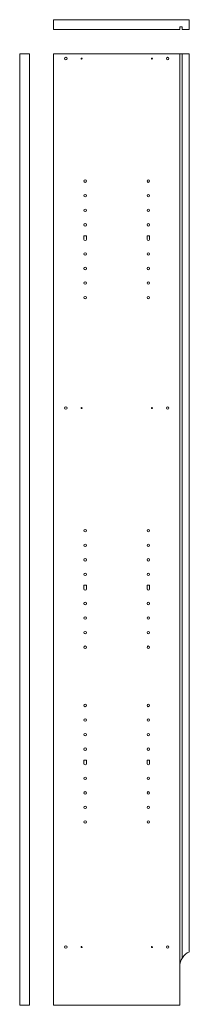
# Model space of a CAD drawing. Header units: millimetres. Extents: x -1085 to 10527, y 119 to 3003.
# Drawn here: x 1683 to 1718, y 2415.5 to 2618.5 of the extents above; entities that cross this region are included whole.
import ezdxf

# ---------------------------------------------------------------- set-up
doc = ezdxf.new("R2010")
doc.units = ezdxf.units.MM
doc.layers.add('A-LINE-GRPH', color=15, linetype='Continuous', lineweight=13)

msp = doc.modelspace()

# ---------------------------------------------------------------- linework, layer by layer
at = {"layer": 'A-LINE-GRPH'}
for p, q in [((1718.05, 2618.55), (1690.05, 2618.55)), ((1690.05, 2618.55), (1690.05, 2616.55)), ((1716.1, 2616.55), (1716.1, 2617.05)), ((1716.1, 2617.05), (1716.6, 2617.05)), ((1716.6, 2617.05), (1716.6, 2616.55)), ((1718.05, 2616.55), (1718.05, 2618.55)), ((1690.05, 2616.55), (1716.1, 2616.55)), ((1716.6, 2616.55), (1718.05, 2616.55)), ((1683.05, 2415.55), (1683.05, 2611.55)), ((1683.05, 2611.55), (1685.05, 2611.55)), ((1685.05, 2611.55), (1685.05, 2415.55)), ((1690.05, 2611.55), (1690.05, 2415.55)), ((1690.05, 2611.55), (1718.05, 2611.55)), ((1716.1, 2423.62), (1716.1, 2611.55)), ((1716.6, 2425.35), (1716.6, 2611.55)), ((1718.05, 2426.55), (1718.05, 2611.55)), ((1696.31, 2573.3), (1696.31, 2574.05)), ((1696.31, 2574.05), (1696.81, 2574.05)), ((1696.81, 2574.05), (1696.81, 2573.3)), ((1709.34, 2573.3), (1709.34, 2574.05)), ((1709.34, 2574.05), (1709.84, 2574.05)), ((1709.84, 2574.05), (1709.84, 2573.3)), ((1696.31, 2501.3), (1696.31, 2502.05)), ((1696.31, 2502.05), (1696.81, 2502.05)), ((1696.81, 2502.05), (1696.81, 2501.3)), ((1709.34, 2501.3), (1709.34, 2502.05)), ((1709.34, 2502.05), (1709.84, 2502.05)), ((1709.84, 2502.05), (1709.84, 2501.3)), ((1696.31, 2465.3), (1696.31, 2466.05)), ((1696.31, 2466.05), (1696.81, 2466.05)), ((1696.81, 2466.05), (1696.81, 2465.3)), ((1709.34, 2465.3), (1709.34, 2466.05)), ((1709.34, 2466.05), (1709.84, 2466.05)), ((1709.84, 2466.05), (1709.84, 2465.3)), ((1716.1, 2415.55), (1716.1, 2423.55)), ((1685.05, 2415.55), (1683.05, 2415.55)), ((1690.05, 2415.55), (1716.1, 2415.55))]:
    msp.add_line(p, q, dxfattribs=at)
for centre, radius in [((1692.57, 2610.55), 0.25), ((1695.82, 2610.55), 0.1), ((1710.32, 2610.55), 0.1), ((1713.57, 2610.55), 0.25), ((1696.56, 2585.3), 0.25), ((1709.59, 2585.3), 0.25), ((1696.56, 2582.3), 0.25), ((1709.59, 2582.3), 0.25), ((1696.56, 2579.3), 0.25), ((1709.59, 2579.3), 0.25), ((1696.56, 2576.3), 0.25), ((1709.59, 2576.3), 0.25), ((1696.56, 2570.3), 0.25), ((1709.59, 2570.3), 0.25), ((1696.56, 2567.3), 0.25), ((1709.59, 2567.3), 0.25), ((1696.56, 2564.3), 0.25), ((1709.59, 2564.3), 0.25), ((1696.56, 2561.3), 0.25), ((1709.59, 2561.3), 0.25), ((1692.57, 2538.55), 0.25), ((1695.82, 2538.55), 0.1), ((1710.32, 2538.55), 0.1), ((1713.57, 2538.55), 0.25), ((1696.56, 2513.3), 0.25), ((1709.59, 2513.3), 0.25), ((1696.56, 2510.3), 0.25), ((1709.59, 2510.3), 0.25), ((1696.56, 2507.3), 0.25), ((1709.59, 2507.3), 0.25), ((1696.56, 2504.3), 0.25), ((1709.59, 2504.3), 0.25), ((1696.56, 2498.3), 0.25), ((1709.59, 2498.3), 0.25), ((1696.56, 2495.3), 0.25), ((1709.59, 2495.3), 0.25), ((1696.56, 2492.3), 0.25), ((1709.59, 2492.3), 0.25), ((1696.56, 2489.3), 0.25), ((1709.59, 2489.3), 0.25), ((1696.56, 2477.3), 0.25), ((1709.59, 2477.3), 0.25), ((1696.56, 2474.3), 0.25), ((1709.59, 2474.3), 0.25), ((1696.56, 2471.3), 0.25), ((1709.59, 2471.3), 0.25), ((1696.56, 2468.3), 0.25), ((1709.59, 2468.3), 0.25), ((1696.56, 2462.3), 0.25), ((1709.59, 2462.3), 0.25), ((1696.56, 2459.3), 0.25), ((1709.59, 2459.3), 0.25), ((1696.56, 2456.3), 0.25), ((1709.59, 2456.3), 0.25), ((1696.56, 2453.3), 0.25), ((1709.59, 2453.3), 0.25), ((1692.57, 2427.55), 0.25), ((1695.82, 2427.55), 0.1), ((1710.32, 2427.55), 0.1), ((1713.57, 2427.55), 0.25)]:
    msp.add_circle(centre, radius, dxfattribs=at)
for centre, radius, start, end in [((1696.56, 2573.3), 0.25, 180, 0), ((1709.59, 2573.3), 0.25, 180, 0), ((1696.56, 2501.3), 0.25, 180, 0), ((1709.59, 2501.3), 0.25, 180, 0), ((1696.56, 2465.3), 0.25, 180, 0), ((1709.59, 2465.3), 0.25, 180, 0), ((1719.27, 2423.62), 3.17, 112.5934, 181.3589)]:
    msp.add_arc(centre, radius, start, end, dxfattribs=at)

doc.saveas('drawing.dxf')
